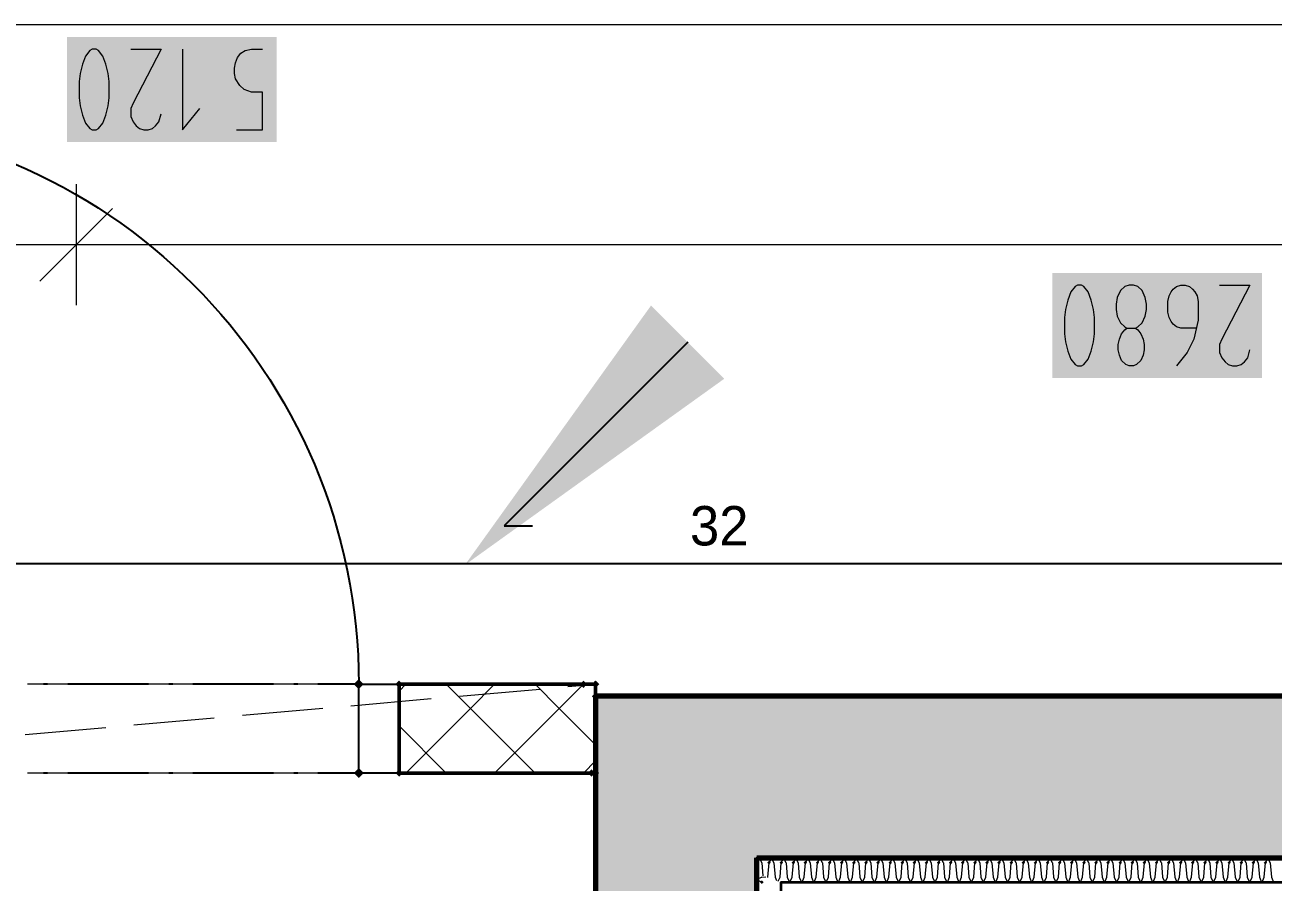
# Model space of a CAD drawing. Header units: millimetres. Extents: x 0 to 594, y 0 to 420.
# Drawn here: x 89.8 to 105.65, y 213.25 to 224.13 of the extents above; entities that cross this region are included whole.
import ezdxf
from ezdxf import colors
from ezdxf.entities.mleader import LeaderData, LeaderLine
from ezdxf.math import Vec2, Vec3

# ---------------------------------------------------------------- set-up
doc = ezdxf.new("R2010")
doc.units = ezdxf.units.MM
doc.header["$LTSCALE"] = 8
for name, color, linetype in [('PDF_Dvere', 7, 'Continuous'), ('PDF_Koty delkove', 7, 'Continuous'), ('PDF_Preklady', 7, 'Continuous'), ('PDF_Pricky zdene', 7, 'Continuous'), ('PDF_Prostupy', 7, 'Continuous'), ('PDF_Steny obvodove nosne', 7, 'Continuous'), ('PDF_Steny sendvic', 7, 'Continuous'), ('RED_2.5mm^2', 1, 'Continuous')]:
    doc.layers.add(name, color=color, linetype=linetype)

msp = doc.modelspace()

# ---------------------------------------------------------------- linework, layer by layer
at = {"layer": 'PDF_Dvere', "lineweight": 25}
msp.add_lwpolyline([(86.906, 215.761), (86.86, 215.761), (86.86, 222.936, -0.414213), (94.035, 215.761), (93.517, 215.761)], format="xyb", dxfattribs=at)
for points in [[(90.083, 215.761), (90.032, 215.761)], [(91.365, 215.761), (90.34, 215.761)], [(91.672, 215.761), (91.621, 215.761)], [(92.953, 215.761), (91.928, 215.761)], [(93.261, 215.761), (93.21, 215.761)], [(90.083, 214.633), (90.032, 214.633)], [(91.365, 214.633), (90.34, 214.633)], [(91.672, 214.633), (91.621, 214.633)], [(92.953, 214.633), (91.928, 214.633)], [(93.261, 214.633), (93.21, 214.633)], [(94.035, 214.633), (93.517, 214.633)]]:
    msp.add_lwpolyline(points, dxfattribs=at)
msp.add_lwpolyline([(94.547, 214.633), (94.035, 214.633), (94.035, 215.761), (94.547, 215.761)], close=True, dxfattribs=at)
at = {"layer": 'PDF_Dvere', "lineweight": 25, "transparency": 33554559}
for points in [[(94.099, 215.761), (94.035, 215.697), (94.035, 215.825), (93.971, 215.761)], [(94.099, 214.633), (94.035, 214.569), (94.035, 214.697), (93.971, 214.633)]]:
    msp.add_solid(points, dxfattribs=at)
at = {"layer": 'PDF_Koty delkove', "lineweight": 18}
for points in [[(102.153, 224.129), (77.658, 224.129), (65.422, 224.129), (61.629, 224.129)], [(153.878, 224.129), (151.726, 224.129), (149.501, 224.129), (142.681, 224.129), (142.142, 224.129), (140.656, 224.129), (135.715, 224.129), (125.642, 224.129), (120.669, 224.129), (117.901, 224.129), (102.153, 224.129)], [(91.141, 223.821), (91.524, 223.821), (91.168, 223.138), (91.141, 223.069), (91.141, 222.967), (91.168, 222.899), (91.209, 222.848), (91.25, 222.813), (91.305, 222.796), (91.359, 222.796), (91.414, 222.813), (91.455, 222.848), (91.496, 222.899), (91.524, 223)], [(91.798, 223.821), (91.798, 222.796), (92.016, 223.069)], [(92.496, 223.718), (92.537, 223.769), (92.591, 223.804), (92.673, 223.821), (92.811, 223.821)], [(92.482, 222.796), (92.811, 222.796), (92.811, 223.274), (92.673, 223.274), (92.578, 223.309), (92.523, 223.36), (92.469, 223.445), (92.455, 223.513), (92.455, 223.582), (92.469, 223.65), (92.496, 223.718)], [(90.448, 222.107), (90.448, 221.338), (90.448, 220.57)], [(90.909, 221.8), (89.986, 220.877)], [(117.901, 221.338), (105.579, 221.338), (90.448, 221.338), (71.059, 221.338), (65.422, 221.338)], [(103.38, 220.21), (103.38, 220.415), (103.366, 220.517), (103.338, 220.637), (103.297, 220.74), (103.243, 220.809), (103.215, 220.826), (103.161, 220.826), (103.133, 220.809), (103.079, 220.74), (103.038, 220.637), (103.011, 220.517), (102.997, 220.415)], [(103.654, 220.517), (103.668, 220.432), (103.708, 220.347), (103.763, 220.296), (103.79, 220.279), (103.9, 220.279), (103.927, 220.296), (103.982, 220.347), (104.023, 220.432), (104.037, 220.517), (104.037, 220.586), (104.023, 220.671), (103.982, 220.757), (103.927, 220.809), (103.872, 220.826), (103.818, 220.826), (103.763, 220.809), (103.708, 220.757), (103.668, 220.671), (103.654, 220.586)], [(104.667, 220.279), (104.475, 220.279), (104.42, 220.296), (104.379, 220.33), (104.352, 220.365), (104.325, 220.415), (104.311, 220.484), (104.311, 220.62), (104.325, 220.689), (104.352, 220.74), (104.379, 220.774), (104.42, 220.809), (104.475, 220.826), (104.529, 220.826), (104.584, 220.809), (104.625, 220.774), (104.653, 220.74), (104.681, 220.689), (104.694, 220.62), (104.694, 220.381), (104.639, 220.142), (104.557, 219.971), (104.42, 219.801)], [(104.968, 220.826), (105.352, 220.826), (104.995, 220.142), (104.968, 220.074), (104.968, 219.971), (104.995, 219.903), (105.036, 219.852), (105.077, 219.817), (105.132, 219.801), (105.186, 219.801), (105.241, 219.817), (105.283, 219.852), (105.324, 219.903), (105.352, 220.005)], [(103.654, 220.586), (103.654, 220.517)], [(102.997, 220.415), (102.997, 220.21), (103.011, 220.108), (103.038, 219.989), (103.079, 219.886), (103.133, 219.817), (103.161, 219.801), (103.215, 219.801), (103.243, 219.817), (103.297, 219.886), (103.338, 219.989), (103.366, 220.108), (103.38, 220.21)], [(103.9, 220.279), (103.927, 220.261), (103.968, 220.21), (103.996, 220.142), (104.009, 220.074), (104.009, 220.005), (103.996, 219.937), (103.968, 219.869), (103.913, 219.817), (103.872, 219.801), (103.818, 219.801), (103.777, 219.817), (103.722, 219.869), (103.695, 219.937), (103.681, 220.005), (103.681, 220.074), (103.695, 220.142), (103.722, 220.21), (103.763, 220.261), (103.79, 220.279)]]:
    msp.add_lwpolyline(points, dxfattribs=at)
msp.add_lwpolyline([(90.484, 223.41), (90.484, 223.205), (90.498, 223.104), (90.525, 222.984), (90.566, 222.881), (90.62, 222.813), (90.648, 222.796), (90.702, 222.796), (90.73, 222.813), (90.784, 222.881), (90.825, 222.984), (90.853, 223.104), (90.867, 223.205), (90.867, 223.41), (90.853, 223.513), (90.825, 223.633), (90.784, 223.735), (90.73, 223.804), (90.702, 223.821), (90.648, 223.821), (90.62, 223.804), (90.566, 223.735), (90.525, 223.633), (90.498, 223.513)], close=True, dxfattribs=at)
at = {"layer": 'PDF_Koty delkove', "color": 7, "lineweight": 18, "true_color": 0xffffff, "transparency": 33554559}
for points in [[(92.992, 223.975), (90.33, 223.975), (92.992, 222.643), (90.33, 222.643)], [(105.505, 220.98), (102.843, 220.98), (105.505, 219.647), (102.843, 219.647)]]:
    msp.add_solid(points, dxfattribs=at)
at = {"layer": 'PDF_Preklady', "lineweight": 18}
for points in [[(90.852, 215.761), (89.827, 215.761)], [(92.236, 215.761), (91.211, 215.761)], [(93.62, 215.761), (92.595, 215.761)], [(94.547, 215.761), (93.978, 215.761)], [(95.003, 215.761), (94.547, 215.761)], [(96.387, 215.761), (95.362, 215.761)], [(96.692, 215.73), (97.042, 215.761)], [(96.889, 215.761), (96.746, 215.761)], [(97.042, 215.761), (96.889, 215.761)], [(97.042, 215.607), (97.042, 215.761)], [(93.935, 215.487), (94.956, 215.577)], [(95.314, 215.608), (96.335, 215.698)], [(97.042, 214.887), (97.042, 215.607)], [(92.557, 215.366), (93.578, 215.456)], [(91.178, 215.245), (92.199, 215.334)], [(89.8, 215.123), (90.821, 215.213)], [(90.852, 214.633), (89.827, 214.633)], [(92.236, 214.633), (91.211, 214.633)], [(93.62, 214.633), (92.595, 214.633)], [(94.547, 214.633), (93.978, 214.633)], [(95.003, 214.633), (94.547, 214.633)], [(96.387, 214.633), (95.362, 214.633)], [(96.991, 214.633), (96.746, 214.633)], [(97.042, 214.633), (96.991, 214.633)]]:
    msp.add_lwpolyline(points, dxfattribs=at)
at = {"layer": 'PDF_Preklady', "lineweight": 18, "transparency": 33554559}
for points in [[(94.594, 215.761), (94.547, 215.714), (94.547, 215.807), (94.501, 215.761)], [(94.594, 215.761), (94.547, 215.714), (94.547, 215.807), (94.501, 215.761)], [(96.935, 215.761), (96.889, 215.714), (96.889, 215.807), (96.843, 215.761)], [(96.935, 215.761), (96.889, 215.714), (96.889, 215.807), (96.843, 215.761)], [(97.042, 215.714), (96.996, 215.761), (97.089, 215.761), (97.042, 215.807)], [(97.089, 215.761), (97.042, 215.714), (97.042, 215.807), (96.996, 215.761)], [(96.997, 215.757), (97.038, 215.807), (97.047, 215.715), (97.088, 215.765)], [(97.042, 215.561), (96.996, 215.607), (97.089, 215.607), (97.042, 215.653)], [(97.042, 215.561), (96.996, 215.607), (97.089, 215.607), (97.042, 215.653)], [(94.594, 214.633), (94.547, 214.587), (94.547, 214.679), (94.501, 214.633)], [(94.594, 214.633), (94.547, 214.587), (94.547, 214.679), (94.501, 214.633)], [(97.037, 214.633), (96.991, 214.587), (96.991, 214.679), (96.945, 214.633)], [(97.037, 214.633), (96.991, 214.587), (96.991, 214.679), (96.945, 214.633)], [(97.089, 214.633), (97.042, 214.587), (97.042, 214.679), (96.996, 214.633)], [(97.042, 214.587), (96.996, 214.633), (97.089, 214.633), (97.042, 214.679)]]:
    msp.add_solid(points, dxfattribs=at)
at = {"layer": 'PDF_Pricky zdene', "lineweight": 9}
for points in [[(94.634, 215.761), (94.547, 215.674)], [(95.761, 215.761), (95.454, 215.453), (94.634, 214.633)], [(96.274, 214.633), (95.454, 215.453), (95.146, 215.761)], [(96.889, 215.761), (96.581, 215.453), (95.761, 214.633)], [(97.042, 214.992), (96.581, 215.453), (96.274, 215.761)], [(95.146, 214.633), (94.547, 215.232)], [(97.042, 214.787), (96.889, 214.633)]]:
    msp.add_lwpolyline(points, dxfattribs=at)
at = {"layer": 'PDF_Pricky zdene', "lineweight": 50}
for points in [[(94.547, 214.633), (94.547, 215.761)], [(94.547, 214.633), (96.991, 214.633), (97.042, 214.633), (97.042, 215.607), (97.042, 215.761), (96.889, 215.761), (94.547, 215.761)]]:
    msp.add_lwpolyline(points, dxfattribs=at)
at = {"layer": 'PDF_Steny obvodove nosne', "lineweight": 70}
for points in [[(99.092, 213.557), (123.692, 213.557), (123.692, 215.607), (120.669, 215.607), (117.901, 215.607), (97.042, 215.607), (97.042, 214.633), (97.042, 213.557)], [(97.042, 213.557), (97.042, 202.999), (97.042, 201.513), (97.042, 192.34)], [(99.092, 192.34), (99.092, 192.545), (99.092, 213.352), (99.092, 213.557)]]:
    msp.add_lwpolyline(points, dxfattribs=at)
at = {"layer": 'PDF_Steny obvodove nosne', "color": 9, "lineweight": 9, "true_color": 0xc0c0c0, "transparency": 33554559}
for points in [[(123.692, 215.607), (97.042, 215.607), (123.692, 213.557), (97.042, 213.557)], [(97.042, 213.557), (97.042, 192.34), (99.092, 213.557), (99.092, 192.34)]]:
    msp.add_solid(points, dxfattribs=at)
at = {"layer": 'PDF_Steny sendvic', "lineweight": 9}
for points in [[(99.123, 213.557), (99.092, 213.495)], [(99.154, 213.495), (99.123, 213.557), (99.123, 213.557)], [(99.277, 213.557), (99.246, 213.495)], [(99.308, 213.495), (99.277, 213.557)], [(99.431, 213.557), (99.4, 213.495)], [(99.461, 213.495), (99.431, 213.557)], [(99.584, 213.557), (99.554, 213.495)], [(99.615, 213.495), (99.584, 213.557)], [(99.738, 213.557), (99.707, 213.495)], [(99.769, 213.495), (99.738, 213.557)], [(99.892, 213.557), (99.861, 213.495)], [(99.923, 213.495), (99.892, 213.557)], [(100.046, 213.557), (100.015, 213.495)], [(100.076, 213.495), (100.046, 213.557)], [(100.199, 213.557), (100.169, 213.495)], [(100.23, 213.495), (100.199, 213.557)], [(100.353, 213.557), (100.322, 213.495)], [(100.384, 213.495), (100.353, 213.557)], [(100.507, 213.557), (100.476, 213.495)], [(100.538, 213.495), (100.507, 213.557)], [(100.661, 213.557), (100.63, 213.495)], [(100.691, 213.495), (100.661, 213.557)], [(100.814, 213.557), (100.784, 213.495)], [(100.845, 213.495), (100.814, 213.557)], [(100.968, 213.557), (100.937, 213.495)], [(100.999, 213.495), (100.968, 213.557)], [(101.122, 213.557), (101.091, 213.495)], [(101.153, 213.495), (101.122, 213.557)], [(101.276, 213.557), (101.245, 213.495)], [(101.306, 213.495), (101.276, 213.557)], [(101.429, 213.557), (101.399, 213.495)], [(101.46, 213.495), (101.429, 213.557)], [(101.583, 213.557), (101.552, 213.495)], [(101.614, 213.495), (101.583, 213.557)], [(101.737, 213.557), (101.706, 213.495)], [(101.768, 213.495), (101.737, 213.557)], [(101.891, 213.557), (101.86, 213.495)], [(101.921, 213.495), (101.891, 213.557)], [(102.044, 213.557), (102.014, 213.495)], [(102.075, 213.495), (102.044, 213.557)], [(102.198, 213.557), (102.167, 213.495)], [(102.229, 213.495), (102.198, 213.557)], [(102.352, 213.557), (102.321, 213.495)], [(102.383, 213.495), (102.352, 213.557)], [(102.506, 213.557), (102.475, 213.495)], [(102.536, 213.495), (102.506, 213.557)], [(102.659, 213.557), (102.629, 213.495)], [(102.69, 213.495), (102.659, 213.557)], [(102.813, 213.557), (102.782, 213.495)], [(102.844, 213.495), (102.813, 213.557)], [(102.967, 213.557), (102.936, 213.495)], [(102.998, 213.495), (102.967, 213.557)], [(103.121, 213.557), (103.09, 213.495)], [(103.151, 213.495), (103.121, 213.557)], [(103.274, 213.557), (103.244, 213.495)], [(103.305, 213.495), (103.274, 213.557)], [(103.428, 213.557), (103.397, 213.495)], [(103.459, 213.495), (103.428, 213.557)], [(103.582, 213.557), (103.551, 213.495)], [(103.613, 213.495), (103.582, 213.557)], [(103.736, 213.557), (103.705, 213.495)], [(103.766, 213.495), (103.736, 213.557)], [(103.889, 213.557), (103.859, 213.495)], [(103.92, 213.495), (103.889, 213.557)], [(104.043, 213.557), (104.012, 213.495)], [(104.074, 213.495), (104.043, 213.557)], [(104.197, 213.557), (104.166, 213.495)], [(104.228, 213.495), (104.197, 213.557)], [(104.351, 213.557), (104.32, 213.495)], [(104.381, 213.495), (104.351, 213.557)], [(104.504, 213.557), (104.474, 213.495)], [(104.535, 213.495), (104.504, 213.557)], [(104.658, 213.557), (104.627, 213.495)], [(104.689, 213.495), (104.658, 213.557)], [(104.812, 213.557), (104.781, 213.495)], [(104.843, 213.495), (104.812, 213.557)], [(104.966, 213.557), (104.935, 213.495)], [(104.996, 213.495), (104.966, 213.557)], [(105.119, 213.557), (105.089, 213.495)], [(105.15, 213.495), (105.119, 213.557)], [(105.273, 213.557), (105.242, 213.495)], [(105.304, 213.495), (105.273, 213.557)], [(105.427, 213.557), (105.396, 213.495)], [(105.458, 213.495), (105.427, 213.557)], [(105.581, 213.557), (105.55, 213.495)], [(105.611, 213.495), (105.581, 213.557)], [(99.154, 213.495), (99.168, 213.327)], [(99.231, 213.311), (99.246, 213.495)], [(99.308, 213.495), (99.323, 213.311)], [(99.363, 213.262), (99.385, 213.311), (99.4, 213.495)], [(99.461, 213.495), (99.477, 213.311)], [(99.539, 213.311), (99.554, 213.495)], [(99.615, 213.495), (99.63, 213.311)], [(99.692, 213.311), (99.707, 213.495)], [(99.769, 213.495), (99.784, 213.311)], [(99.818, 213.249), (99.846, 213.311), (99.861, 213.495)], [(99.923, 213.495), (99.938, 213.311)], [(100, 213.311), (100.015, 213.495)], [(100.076, 213.495), (100.092, 213.311)], [(100.154, 213.311), (100.169, 213.495)], [(100.23, 213.495), (100.245, 213.311)], [(100.307, 213.311), (100.322, 213.495)], [(100.384, 213.495), (100.399, 213.311)], [(100.461, 213.311), (100.476, 213.495)], [(100.538, 213.495), (100.553, 213.311)], [(100.615, 213.311), (100.63, 213.495)], [(100.691, 213.495), (100.707, 213.311)], [(100.768, 213.311), (100.784, 213.495)], [(100.845, 213.495), (100.86, 213.311)], [(100.922, 213.311), (100.937, 213.495)], [(100.999, 213.495), (101.014, 213.311)], [(101.076, 213.311), (101.091, 213.495)], [(101.153, 213.495), (101.168, 213.311)], [(101.23, 213.311), (101.245, 213.495)], [(101.306, 213.495), (101.322, 213.311)], [(101.383, 213.311), (101.399, 213.495)], [(101.46, 213.495), (101.475, 213.311)], [(101.537, 213.311), (101.552, 213.495)], [(101.614, 213.495), (101.629, 213.311)], [(101.691, 213.311), (101.706, 213.495)], [(101.768, 213.495), (101.783, 213.311)], [(101.845, 213.311), (101.86, 213.495)], [(101.921, 213.495), (101.937, 213.311)], [(101.998, 213.311), (102.014, 213.495)], [(102.075, 213.495), (102.09, 213.311)], [(102.152, 213.311), (102.167, 213.495)], [(102.229, 213.495), (102.244, 213.311)], [(102.306, 213.311), (102.321, 213.495)], [(102.383, 213.495), (102.398, 213.311)], [(102.46, 213.311), (102.475, 213.495)], [(102.536, 213.495), (102.552, 213.311)], [(102.613, 213.311), (102.629, 213.495)], [(102.69, 213.495), (102.705, 213.311)], [(102.767, 213.311), (102.782, 213.495)], [(102.844, 213.495), (102.859, 213.311)], [(102.921, 213.311), (102.936, 213.495)], [(102.998, 213.495), (103.013, 213.311)], [(103.075, 213.311), (103.09, 213.495)], [(103.151, 213.495), (103.167, 213.311)], [(103.201, 213.249), (103.228, 213.311), (103.244, 213.495)], [(103.305, 213.495), (103.32, 213.311)], [(103.382, 213.311), (103.397, 213.495)], [(103.459, 213.495), (103.474, 213.311)], [(103.536, 213.311), (103.551, 213.495)], [(103.613, 213.495), (103.628, 213.311)], [(103.69, 213.311), (103.705, 213.495)], [(103.766, 213.495), (103.782, 213.311)], [(103.843, 213.311), (103.859, 213.495)], [(103.92, 213.495), (103.935, 213.311)], [(103.997, 213.311), (104.012, 213.495)], [(104.074, 213.495), (104.089, 213.311)], [(104.151, 213.311), (104.166, 213.495)], [(104.228, 213.495), (104.243, 213.311)], [(104.305, 213.311), (104.32, 213.495)], [(104.381, 213.495), (104.397, 213.311)], [(104.458, 213.311), (104.474, 213.495)], [(104.535, 213.495), (104.55, 213.311)], [(104.612, 213.311), (104.627, 213.495)], [(104.689, 213.495), (104.704, 213.311)], [(104.766, 213.311), (104.781, 213.495)], [(104.843, 213.495), (104.858, 213.311)], [(104.92, 213.311), (104.935, 213.495)], [(104.996, 213.495), (105.012, 213.311)], [(105.073, 213.311), (105.089, 213.495)], [(105.15, 213.495), (105.165, 213.311), (105.193, 213.249)], [(105.227, 213.311), (105.242, 213.495)], [(105.304, 213.495), (105.319, 213.311)], [(105.381, 213.311), (105.396, 213.495)], [(105.458, 213.495), (105.473, 213.311)], [(105.535, 213.311), (105.55, 213.495)], [(105.611, 213.495), (105.627, 213.311), (105.654, 213.249)], [(99.154, 213.311), (99.092, 213.28)], [(99.092, 213.28), (99.154, 213.249)], [(99.154, 213.311), (99.203, 213.315)], [(99.229, 213.306), (99.231, 213.311)], [(99.231, 213.311), (99.231, 213.311)], [(99.323, 213.311), (99.342, 213.269)], [(99.385, 213.311), (99.385, 213.311)], [(99.477, 213.311), (99.504, 213.249)], [(99.511, 213.249), (99.539, 213.311)], [(99.539, 213.311), (99.539, 213.311)], [(99.63, 213.311), (99.658, 213.249)], [(99.665, 213.249), (99.692, 213.311)], [(99.692, 213.311), (99.692, 213.311)], [(99.784, 213.311), (99.812, 213.249)], [(99.846, 213.311), (99.846, 213.311)], [(99.938, 213.311), (99.966, 213.249)], [(99.972, 213.249), (100, 213.311)], [(100, 213.311), (100, 213.311)], [(100.092, 213.311), (100.119, 213.249)], [(100.126, 213.249), (100.154, 213.311)], [(100.154, 213.311), (100.154, 213.311)], [(100.245, 213.311), (100.273, 213.249)], [(100.28, 213.249), (100.307, 213.311)], [(100.307, 213.311), (100.307, 213.311)], [(100.399, 213.311), (100.427, 213.249)], [(100.433, 213.249), (100.461, 213.311)], [(100.461, 213.311), (100.461, 213.311)], [(100.553, 213.311), (100.581, 213.249)], [(100.587, 213.249), (100.615, 213.311)], [(100.615, 213.311), (100.615, 213.311)], [(100.707, 213.311), (100.734, 213.249)], [(100.741, 213.249), (100.768, 213.311)], [(100.768, 213.311), (100.768, 213.311)], [(100.86, 213.311), (100.888, 213.249)], [(100.895, 213.249), (100.922, 213.311)], [(100.922, 213.311), (100.922, 213.311)], [(101.014, 213.311), (101.042, 213.249)], [(101.048, 213.249), (101.076, 213.311)], [(101.076, 213.311), (101.076, 213.311)], [(101.168, 213.311), (101.196, 213.249)], [(101.202, 213.249), (101.23, 213.311)], [(101.23, 213.311), (101.23, 213.311)], [(101.322, 213.311), (101.349, 213.249)], [(101.356, 213.249), (101.383, 213.311)], [(101.383, 213.311), (101.383, 213.311)], [(101.475, 213.311), (101.503, 213.249)], [(101.51, 213.249), (101.537, 213.311)], [(101.537, 213.311), (101.537, 213.311)], [(101.629, 213.311), (101.657, 213.249)], [(101.663, 213.249), (101.691, 213.311)], [(101.691, 213.311), (101.691, 213.311)], [(101.783, 213.311), (101.811, 213.249)], [(101.817, 213.249), (101.845, 213.311)], [(101.845, 213.311), (101.845, 213.311)], [(101.845, 213.311), (101.845, 213.311)], [(101.937, 213.311), (101.964, 213.249)], [(101.971, 213.249), (101.998, 213.311)], [(101.998, 213.311), (101.998, 213.311)], [(102.09, 213.311), (102.118, 213.249)], [(102.125, 213.249), (102.152, 213.311)], [(102.152, 213.311), (102.152, 213.311)], [(102.244, 213.311), (102.272, 213.249)], [(102.278, 213.249), (102.306, 213.311)], [(102.306, 213.311), (102.306, 213.311)], [(102.398, 213.311), (102.426, 213.249)], [(102.432, 213.249), (102.46, 213.311)], [(102.46, 213.311), (102.46, 213.311)], [(102.552, 213.311), (102.579, 213.249)], [(102.586, 213.249), (102.613, 213.311)], [(102.613, 213.311), (102.613, 213.311)], [(102.705, 213.311), (102.733, 213.249)], [(102.74, 213.249), (102.767, 213.311)], [(102.767, 213.311), (102.767, 213.311)], [(102.859, 213.311), (102.887, 213.249)], [(102.893, 213.249), (102.921, 213.311)], [(102.921, 213.311), (102.921, 213.311)], [(103.013, 213.311), (103.041, 213.249)], [(103.047, 213.249), (103.075, 213.311)], [(103.075, 213.311), (103.075, 213.311)], [(103.167, 213.311), (103.194, 213.249)], [(103.228, 213.311), (103.228, 213.311)], [(103.32, 213.311), (103.348, 213.249)], [(103.355, 213.249), (103.382, 213.311)], [(103.382, 213.311), (103.382, 213.311)], [(103.474, 213.311), (103.502, 213.249)], [(103.508, 213.249), (103.536, 213.311)], [(103.536, 213.311), (103.536, 213.311)], [(103.628, 213.311), (103.656, 213.249)], [(103.662, 213.249), (103.69, 213.311)], [(103.69, 213.311), (103.69, 213.311)], [(103.782, 213.311), (103.809, 213.249)], [(103.816, 213.249), (103.843, 213.311)], [(103.843, 213.311), (103.843, 213.311)], [(103.935, 213.311), (103.963, 213.249)], [(103.97, 213.249), (103.997, 213.311)], [(103.997, 213.311), (103.997, 213.311)], [(104.089, 213.311), (104.117, 213.249)], [(104.123, 213.249), (104.151, 213.311)], [(104.151, 213.311), (104.151, 213.311)], [(104.243, 213.311), (104.271, 213.249)], [(104.277, 213.249), (104.305, 213.311)], [(104.305, 213.311), (104.305, 213.311)], [(104.397, 213.311), (104.424, 213.249)], [(104.431, 213.249), (104.458, 213.311)], [(104.458, 213.311), (104.458, 213.311)], [(104.55, 213.311), (104.578, 213.249)], [(104.585, 213.249), (104.612, 213.311)], [(104.612, 213.311), (104.612, 213.311)], [(104.704, 213.311), (104.732, 213.249)], [(104.738, 213.249), (104.766, 213.311)], [(104.766, 213.311), (104.766, 213.311)], [(104.858, 213.311), (104.886, 213.249)], [(104.892, 213.249), (104.92, 213.311)], [(104.92, 213.311), (104.92, 213.311)], [(105.012, 213.311), (105.039, 213.249)], [(105.046, 213.249), (105.073, 213.311)], [(105.073, 213.311), (105.073, 213.311)], [(105.2, 213.249), (105.227, 213.311)], [(105.227, 213.311), (105.227, 213.311)], [(105.319, 213.311), (105.347, 213.249)], [(105.353, 213.249), (105.381, 213.311)], [(105.381, 213.311), (105.381, 213.311)], [(105.473, 213.311), (105.501, 213.249)], [(105.507, 213.249), (105.535, 213.311)], [(105.535, 213.311), (105.535, 213.311)]]:
    msp.add_lwpolyline(points, dxfattribs=at)
at = {"layer": 'PDF_Steny sendvic', "lineweight": 35}
for points in [[(99.092, 192.545), (99.092, 192.34), (121.642, 192.34), (123.692, 192.34), (123.744, 192.34), (123.744, 192.647), (123.692, 192.647), (101.245, 192.647), (99.4, 192.647), (99.4, 213.249), (101.245, 213.249), (123.692, 213.249), (123.744, 213.249), (123.744, 213.557), (123.692, 213.557), (99.092, 213.557), (99.092, 213.352)], [(99.092, 213.352), (99.092, 192.545)]]:
    msp.add_lwpolyline(points, dxfattribs=at)
at = {"layer": 'PDF_Steny sendvic', "lineweight": 9, "transparency": 33554559}
for points in [[(99.092, 213.518), (99.116, 213.495), (99.092, 213.472)], [(99.246, 213.472), (99.223, 213.495), (99.269, 213.495), (99.246, 213.518)], [(99.4, 213.472), (99.377, 213.495), (99.423, 213.495), (99.4, 213.518)], [(99.554, 213.472), (99.531, 213.495), (99.577, 213.495), (99.554, 213.518)], [(99.707, 213.472), (99.684, 213.495), (99.731, 213.495), (99.707, 213.518)], [(99.861, 213.472), (99.838, 213.495), (99.884, 213.495), (99.861, 213.518)], [(100.015, 213.472), (99.992, 213.495), (100.038, 213.495), (100.015, 213.518)], [(100.169, 213.472), (100.146, 213.495), (100.192, 213.495), (100.169, 213.518)], [(100.322, 213.472), (100.299, 213.495), (100.346, 213.495), (100.322, 213.518)], [(100.476, 213.472), (100.453, 213.495), (100.499, 213.495), (100.476, 213.518)], [(100.63, 213.472), (100.607, 213.495), (100.653, 213.495), (100.63, 213.518)], [(100.784, 213.472), (100.761, 213.495), (100.807, 213.495), (100.784, 213.518)], [(100.937, 213.472), (100.914, 213.495), (100.961, 213.495), (100.937, 213.518)], [(101.091, 213.472), (101.068, 213.495), (101.114, 213.495), (101.091, 213.518)], [(101.245, 213.472), (101.222, 213.495), (101.268, 213.495), (101.245, 213.518)], [(101.399, 213.472), (101.376, 213.495), (101.422, 213.495), (101.399, 213.518)], [(101.552, 213.472), (101.529, 213.495), (101.576, 213.495), (101.552, 213.518)], [(101.706, 213.472), (101.683, 213.495), (101.729, 213.495), (101.706, 213.518)], [(101.86, 213.472), (101.837, 213.495), (101.883, 213.495), (101.86, 213.518)], [(102.014, 213.472), (101.991, 213.495), (102.037, 213.495), (102.014, 213.518)], [(102.167, 213.472), (102.144, 213.495), (102.191, 213.495), (102.167, 213.518)], [(102.321, 213.472), (102.298, 213.495), (102.344, 213.495), (102.321, 213.518)], [(102.475, 213.472), (102.452, 213.495), (102.498, 213.495), (102.475, 213.518)], [(102.629, 213.472), (102.606, 213.495), (102.652, 213.495), (102.629, 213.518)], [(102.782, 213.472), (102.759, 213.495), (102.805, 213.495), (102.782, 213.518)], [(102.936, 213.472), (102.913, 213.495), (102.959, 213.495), (102.936, 213.518)], [(103.09, 213.472), (103.067, 213.495), (103.113, 213.495), (103.09, 213.518)], [(103.244, 213.472), (103.221, 213.495), (103.267, 213.495), (103.244, 213.518)], [(103.397, 213.472), (103.374, 213.495), (103.42, 213.495), (103.397, 213.518)], [(103.551, 213.472), (103.528, 213.495), (103.574, 213.495), (103.551, 213.518)], [(103.705, 213.472), (103.682, 213.495), (103.728, 213.495), (103.705, 213.518)], [(103.859, 213.472), (103.836, 213.495), (103.882, 213.495), (103.859, 213.518)], [(104.012, 213.472), (103.989, 213.495), (104.035, 213.495), (104.012, 213.518)], [(104.166, 213.472), (104.143, 213.495), (104.189, 213.495), (104.166, 213.518)], [(104.32, 213.472), (104.297, 213.495), (104.343, 213.495), (104.32, 213.518)], [(104.474, 213.472), (104.451, 213.495), (104.497, 213.495), (104.474, 213.518)], [(104.627, 213.472), (104.604, 213.495), (104.65, 213.495), (104.627, 213.518)], [(104.781, 213.472), (104.758, 213.495), (104.804, 213.495), (104.781, 213.518)], [(104.935, 213.472), (104.912, 213.495), (104.958, 213.495), (104.935, 213.518)], [(105.089, 213.472), (105.066, 213.495), (105.112, 213.495), (105.089, 213.518)], [(105.242, 213.472), (105.219, 213.495), (105.265, 213.495), (105.242, 213.518)], [(105.396, 213.472), (105.373, 213.495), (105.419, 213.495), (105.396, 213.518)], [(105.55, 213.472), (105.527, 213.495), (105.573, 213.495), (105.55, 213.518)], [(99.154, 213.226), (99.131, 213.249), (99.177, 213.249), (99.154, 213.272)]]:
    msp.add_solid(points, dxfattribs=at)
at = {"layer": 'RED_2.5mm^2'}
msp.add_line((106.683, 217.29), (83.792, 217.29), dxfattribs=at)

# ---------------------------------------------------------------- leaders
at = {"layer": 'PDF_Prostupy'}
ml = msp.add_multileader_mtext('Standard', dxfattribs=at)
ml.set_content('32', color=256)
ml.set_leader_properties()
ml.build(insert=Vec2(0, 0))
ml.multileader.update_dxf_attribs({"text_right_attachment_type": 6, "dogleg_length": 0.36})
ctx = ml.context
ctx.base_point, ctx.char_height, ctx.plane_origin = Vec3(96.241, 217.772), 0.5, Vec3(95.384, 217.275)
ctx.right_attachment = 6
notes = []
notes.append((ctx, [(0, (1, 1, 0), (95.881, 217.772), (1, 0), 0.36, [(0, [(95.384, 217.275)], 0, [])])]))
ctx.mtext.insert, ctx.mtext.width, ctx.mtext.flow_direction = Vec3(98.241, 218.022), 0.12351, 5
for ctx, leaders in notes:
    for number, flags, end, landing, length, lines in leaders:
        leader = LeaderData()
        leader.index, (leader.has_last_leader_line, leader.has_dogleg_vector, leader.attachment_direction) = number, flags
        leader.last_leader_point, leader.dogleg_vector, leader.dogleg_length = Vec3(end), Vec3(landing), length
        for number, points, colour, breaks in lines:
            line = LeaderLine()
            line.index, line.vertices, line.color, line.breaks = number, Vec3.list(points), colors.encode_raw_color(colour), breaks
            leader.lines.append(line)
        ctx.leaders.append(leader)

doc.saveas('drawing.dxf')
